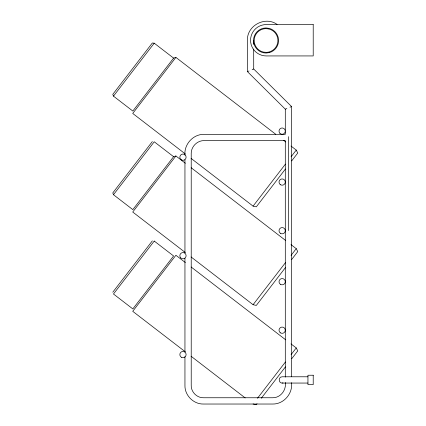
<?xml version="1.0" encoding="UTF-8"?>
<svg xmlns="http://www.w3.org/2000/svg" width="426" height="426" viewBox="0 0 426 426"><rect width="100%" height="100%" fill="white"/><g stroke="black" fill="none" stroke-linecap="round" stroke-linejoin="round"><path stroke-width="0.64" d="M173.6 58.106L132.827 111.048L113.47 96.138L154.239 43.196L173.6 58.106L175.895 57.398L275.75 134.291M175.895 57.398L132.731 113.449L185.283 153.924M152.332 141.57L112.784 192.925L113.47 194.719L132.827 209.624L173.6 156.683L175.895 155.98L185.358 163.264M113.47 194.719L154.239 141.778L173.6 156.683M175.895 155.98L132.731 212.031L185.283 252.501M112.784 292.209L152.332 240.855M191.066 158.376L253.076 206.131L285.452 164.09M291.065 156.8L296.24 150.074L290.99 146.027M285.468 168.973L256.314 206.834L253.076 206.131M291.682 160.906L297.753 153.025L296.24 150.074M191.066 256.953L253.076 304.707L285.452 262.672M291.065 255.382L296.24 248.656L290.99 244.609M285.468 267.555L256.314 305.415L253.076 304.707M291.682 259.487L297.753 251.606L296.24 248.656M257.49 398.257L285.452 361.956M291.065 354.666L296.24 347.941L290.99 343.894M257.016 403.784L256.314 404.7L253.076 403.992M261.282 398.246L285.468 366.839M291.682 358.772L297.753 350.891L296.24 347.941M277.097 24.431C265.307 15.863 246.984 25.491 247.415 40.071L247.447 71.632L249.018 70.977M252.149 69.672L253.72 69.017L291.57 106.559L291.57 376.68M247.447 71.632L285.298 109.173L286.868 108.518M290 107.214L291.57 106.559M307.95 376.786L282.214 376.786C277.635 376.68 278.631 384.241 283.024 382.953M282.214 383.059L307.95 383.059M154.239 43.196L152.332 42.994L112.784 94.348L113.47 96.138M283.631 140.362L285.734 141.98M191.136 167.716L285.734 240.562M185.358 262.549L175.895 255.265L132.731 311.315L185.283 351.785M191.136 267.001L285.734 339.847M191.066 356.237L245.195 397.921M253.688 40.443L253.694 44.426M253.699 49.081L253.72 69.017M291.57 382.67C292.891 393.48 283.886 404.157 272.869 404.029L203.692 404.029C193.628 404.402 184.575 395.349 184.948 385.285L184.948 356.69M288.434 136.661L288.434 230.604M285.298 109.173L285.298 130.361M285.298 131.687L285.298 134.334L203.623 134.334C192.903 134.36 183.931 144.547 184.948 155.165M285.298 377.122L285.298 140.607L203.9 140.607C197.121 140.607 191.152 146.635 191.221 153.413L191.221 385.141C190.864 391.957 197.02 398.113 203.836 397.756L272.635 397.756C280.526 397.932 286.522 390.024 285.298 382.436M184.948 159.819L184.948 252.932M184.948 258.252L184.948 352.03M154.239 241.063L113.47 294.004L132.827 308.914L173.6 255.967L154.239 241.063M269.296 52.616L266.048 53.042A12.546 12.546 0 0 1 253.507 40.497A12.546 12.546 0 0 1 266.048 27.956L269.296 28.382A12.546 12.546 0 0 1 269.296 52.616M313.216 24.575L266.229 24.575A15.682 15.682 0 0 0 250.552 40.257A15.682 15.682 0 0 0 266.229 55.934L313.216 55.934L313.216 24.575M313.216 375.226L307.95 375.247L307.95 384.614L313.216 384.614L313.216 375.226M268.508 28.877L265.414 28.638A11.88 11.88 0 0 0 263.593 52.121L266.681 52.361A11.88 11.88 0 0 0 268.508 28.877M181.407 159.888A3.136 3.136 0 0 0 186.109 157.173A3.136 3.136 0 0 0 181.407 154.457A3.136 3.136 0 0 0 181.407 159.888M180.757 257.911A3.136 3.136 0 0 0 186.002 256.505A3.136 3.136 0 0 0 182.163 252.666A3.136 3.136 0 0 0 180.757 257.911M181.407 357.281A3.136 3.136 0 0 0 186.109 354.565A3.136 3.136 0 0 0 181.407 351.849A3.136 3.136 0 0 0 181.407 357.281M279.935 133.338A3.136 3.136 0 0 0 285.18 131.932A3.136 3.136 0 0 0 281.341 128.088A3.136 3.136 0 0 0 279.935 133.338M280.585 184.788A3.136 3.136 0 0 0 285.287 182.072A3.136 3.136 0 0 0 280.585 179.357A3.136 3.136 0 0 0 280.585 184.788M280.585 233.421A3.136 3.136 0 0 0 285.287 230.706A3.136 3.136 0 0 0 280.585 227.99A3.136 3.136 0 0 0 280.585 233.421M280.585 332.919A3.136 3.136 0 0 0 285.287 330.203A3.136 3.136 0 0 0 280.585 327.488A3.136 3.136 0 0 0 280.585 332.919M280.585 284.414A3.136 3.136 0 0 0 285.287 281.698A3.136 3.136 0 0 0 280.585 278.982A3.136 3.136 0 0 0 280.585 284.414"/></g></svg>
